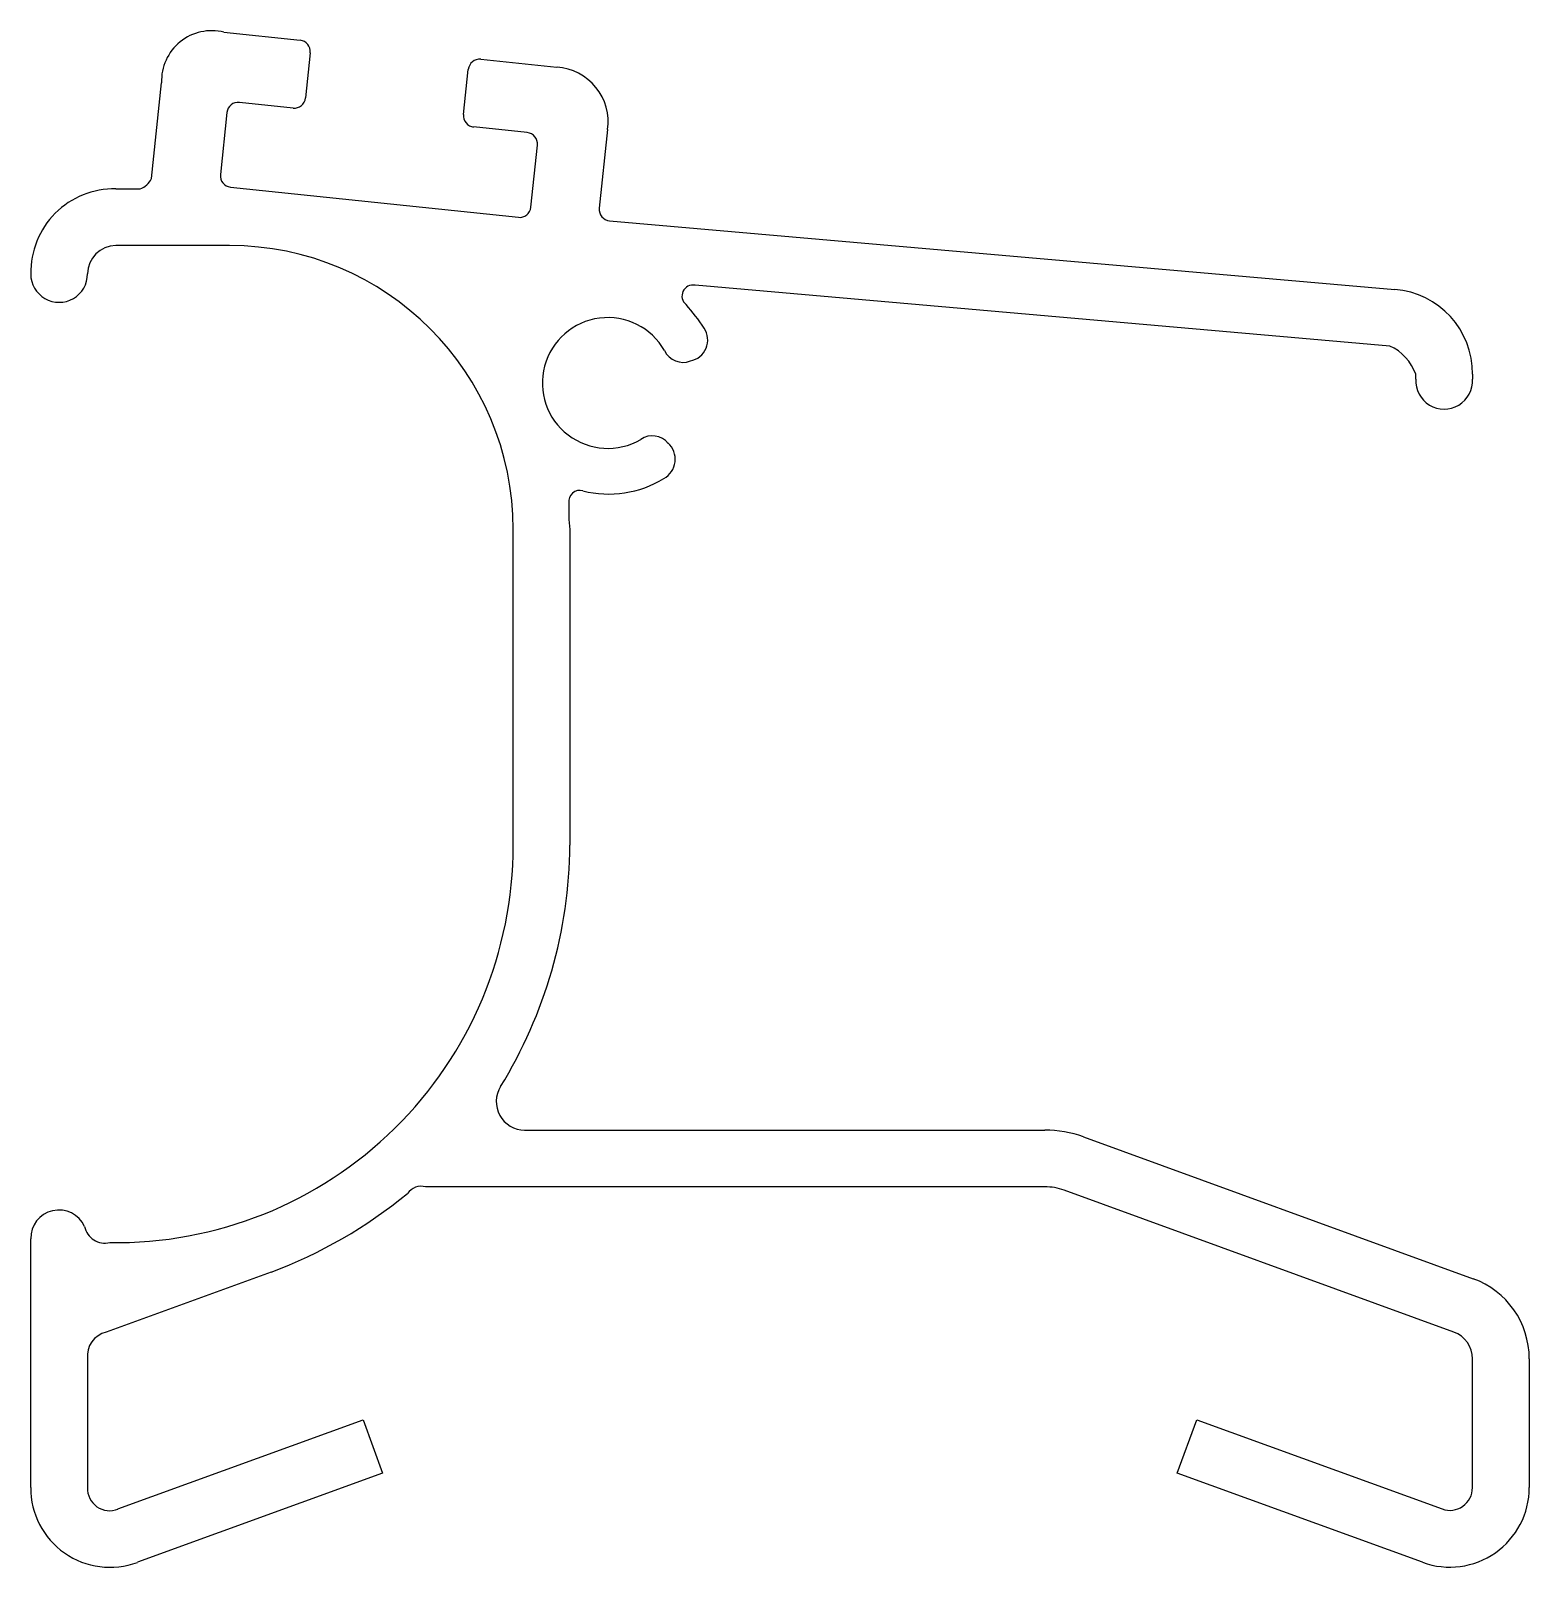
# Model space of a CAD drawing. Extents: x 2215.6 to 2242, y 1057.7 to 1084.8.
import ezdxf

# ---------------------------------------------------------------- set-up
doc = ezdxf.new("R2010")
doc.units = 0
doc.layers.get('0').update_dxf_attribs({"linetype": 'CONTINUOUS'})

msp = doc.modelspace()

# ---------------------------------------------------------------- linework, layer by layer
at = {"color": 7, "ltscale": 0.055}
for p, q in [((2219.023, 1084.753), (2220.365, 1084.612)), ((2220.543, 1084.392), (2220.46, 1083.596)), ((2223.548, 1084.277), (2224.89, 1084.136)), ((2217.746, 1082.174), (2217.924, 1083.863)), ((2223.244, 1083.303), (2223.328, 1084.099)), ((2219.075, 1083.339), (2218.96, 1082.245)), ((2220.24, 1083.418), (2219.295, 1083.517)), ((2224.367, 1082.984), (2223.422, 1083.084)), ((2225.78, 1083.037), (2225.635, 1081.652)), ((2224.43, 1081.67), (2224.545, 1082.764)), ((2217.119, 1081.995), (2217.547, 1081.995)), ((2219.138, 1082.026), (2224.21, 1081.493)), ((2225.816, 1081.432), (2239.65, 1080.221)), ((2219.119, 1080.995), (2217.119, 1080.995)), ((2239.563, 1079.225), (2227.322, 1080.296)), ((2227.241, 1078.962), (2227.241, 1078.962)), ((2240.019, 1078.639), (2240.019, 1078.727)), ((2241.019, 1078.727), (2241.019, 1078.639)), ((2226.851, 1077.51), (2226.844, 1077.517)), ((2224.119, 1070.43), (2224.119, 1075.995)), ((2225.119, 1075.995), (2225.119, 1070.43)), ((2224.32, 1065.413), (2233.483, 1065.413)), ((2234.167, 1065.292), (2241.032, 1062.794)), ((2233.483, 1064.413), (2222.577, 1064.413)), ((2240.69, 1061.854), (2233.825, 1064.353)), ((2215.619, 1059.113), (2215.619, 1063.495)), ((2219.855, 1062.912), (2216.948, 1061.854)), ((2216.619, 1061.384), (2216.619, 1059.113)), ((2241.019, 1059.113), (2241.019, 1061.384)), ((2242.019, 1061.384), (2242.019, 1059.113)), ((2217.156, 1058.737), (2221.477, 1060.31)), ((2221.477, 1060.31), (2221.819, 1059.37)), ((2235.819, 1059.37), (2236.161, 1060.31)), ((2236.161, 1060.31), (2240.482, 1058.737)), ((2221.819, 1059.37), (2217.498, 1057.798)), ((2240.14, 1057.798), (2235.819, 1059.37))]:
    msp.add_line(p, q, dxfattribs=at)
for centre, radius, start, end in [((2218.807, 1083.896), 0.884, 75.8514, 182.149), ((2220.344, 1084.413), 0.2, 354, 84), ((2223.527, 1084.078), 0.2, 84, 174), ((2224.829, 1083.176), 0.962, 351.6652, 86.3348), ((2220.261, 1083.617), 0.2, 264, 354), ((2219.274, 1083.318), 0.2, 84, 174), ((2223.443, 1083.282), 0.2, 174, 264), ((2224.346, 1082.785), 0.2, 354, 84), ((2219.159, 1082.224), 0.2, 174, 264), ((2217.094, 1080.52), 1.475, 89.0073, 180.9927), ((2217.419, 1082.337), 0.366, 290.5247, 333.4744), ((2224.231, 1081.691), 0.2, 264, 354), ((2225.834, 1081.631), 0.2, 174, 265), ((2217.119, 1080.495), 0.5, 89.976, 179.9145), ((2219.119, 1075.995), 5, 0, 90), ((2216.119, 1080.495), 0.5, 180, 0.1093), ((2227.286, 1080.106), 0.194, 79.0219, 231.1028), ((2239.536, 1078.742), 1.483, 359.4084, 85.5918), ((2224.674, 1077.721), 3.345, 32.9378, 41.9016), ((2225.785, 1078.574), 1.152, 29.6953, 300.3048), ((2227.17, 1079.331), 0.375, 280.8896, 33.8256), ((2227.11, 1079.294), 0.357, 204.7662, 291.5226), ((2239.201, 1078.436), 0.868, 19.5984, 65.4016), ((2240.519, 1078.614), 0.501, 177.0848, 2.9152), ((2226.571, 1077.282), 0.361, 39.0636, 124.6487), ((2226.586, 1077.229), 0.387, 298.635, 48.1344), ((2225.802, 1078.478), 1.861, 255.7955, 301.3753), ((2225.291, 1076.49), 0.192, 73.589, 187.7796), ((2227.336, 1076.316), 2.24, 176.2263, 188.2565), ((2217.119, 1070.43), 7, 269.1179, 0), ((2216.895, 1070.494), 8.224, 328.35, 359.5516), ((2224.32, 1065.913), 0.5, 147.9016, 270), ((2233.483, 1063.413), 2, 70, 90), ((2222.502, 1064.117), 0.305, 75.9492, 143.9952), ((2233.483, 1063.413), 1, 70, 90), ((2216.958, 1070.708), 8.317, 290.3837, 309.5606), ((2216.116, 1063.507), 0.497, 24.4503, 181.4), ((2216.925, 1063.784), 0.363, 191.278, 283.6903), ((2240.519, 1061.384), 1.5, 360, 70), ((2217.051, 1061.432), 0.434, 103.6966, 186.3035), ((2240.519, 1061.384), 0.5, 360, 70), ((2217.013, 1059.104), 1.394, 179.6239, 290.3759), ((2217.007, 1059.095), 0.388, 177.39, 292.6102), ((2240.619, 1059.113), 1.4, 250, 0), ((2240.619, 1059.113), 0.4, 250, 0)]:
    msp.add_arc(centre, radius, start, end, dxfattribs=at)

doc.saveas('drawing.dxf')
